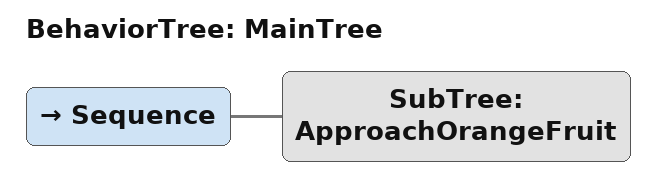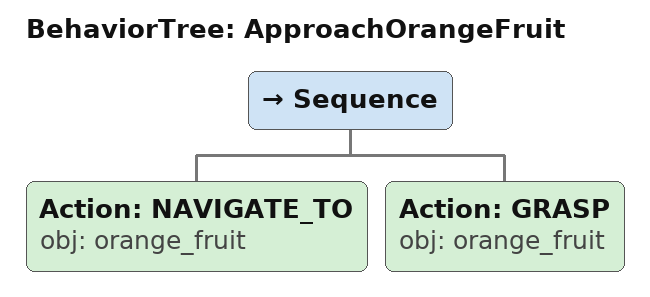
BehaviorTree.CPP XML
<root main_tree_to_execute="MainTree">
  <BehaviorTree ID="MainTree">
    <Sequence>
      <!-- Execute subtree ApproachOrangeFruit -->
      <SubTree ID="ApproachOrangeFruit" />
    </Sequence>
  </BehaviorTree>
  <!-- Subtree definition ApproachOrangeFruit -->
  <BehaviorTree ID="ApproachOrangeFruit">
    <Sequence>
      <!-- Navigate to orange_fruit -->
      <Action ID="NAVIGATE_TO" obj="orange_fruit" />
      <!-- Grasp orange_fruit -->
      <Action ID="GRASP" obj="orange_fruit" />
    </Sequence>
  </BehaviorTree>
</root>
